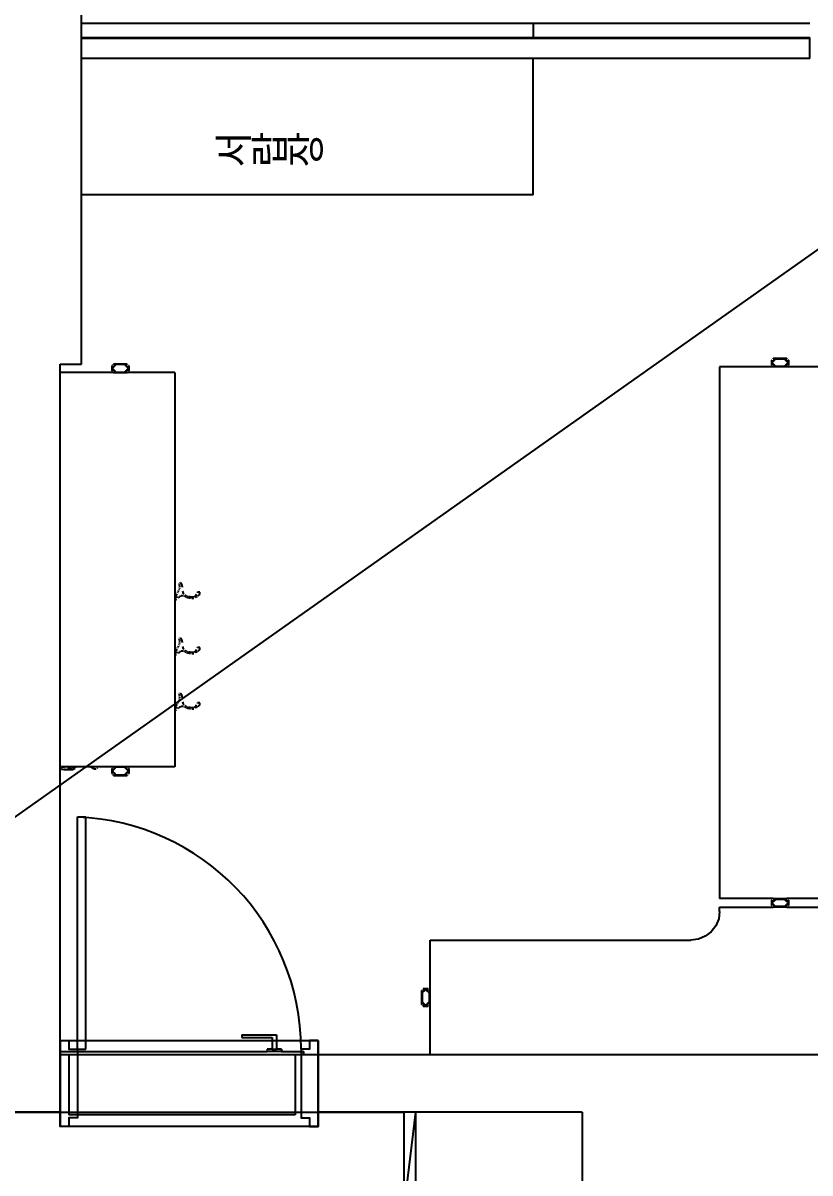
# Model space of a CAD drawing. Header units: millimetres. Extents: x -41292 to 298682, y -22072 to 33155.
# Drawn here: x 33915 to 36660, y -7032 to -3019 of the extents above; entities that cross this region are included whole.
import ezdxf

# ---------------------------------------------------------------- set-up
doc = ezdxf.new("R2010")
doc.units = ezdxf.units.MM
for name, color, linetype in [('0-ELC TEXT', 7, 'Continuous'), ('가구', 8, 'Continuous'), ('벽1', 2, 'Continuous'), ('창호', 4, 'Continuous'), ('틀', 8, 'Continuous')]:
    doc.layers.add(name, color=color, linetype=linetype)
doc.styles.add('코레일둥고', font='@Microsoft JhengHei Light.ttf')

# ---------------------------------------------------------------- blocks, each defined once
blk = doc.blocks.new('rmfnasesx')
for p, q in [((61582.9, 12493), (61582.9, 12693)), ((61582.9, 12493), (63157.9, 12493)), ((61582.9, 12443), (61582.9, 12493)), ((63157.9, 12493), (63157.9, 12443)), ((63157.9, 12493), (64122.9, 12493)), ((61582.9, 12440), (61582.9, 12443)), ((61582.9, 12443), (63157.9, 12443)), ((61582.9, 12440), (64122.9, 12440)), ((61582.9, 12368.7), (61582.9, 12440)), ((63157.9, 12443), (64122.9, 12443)), ((64122.9, 12440), (64122.9, 12443)), ((64122.9, 12368.7), (64122.9, 12440)), ((61582.9, 11893), (61582.9, 12368.7)), ((63157.9, 12368.7), (61582.9, 12368.7)), ((64122.9, 12368.7), (63157.9, 12368.7)), ((63157.9, 11893), (63157.9, 12368.7)), ((63157.9, 11893), (61582.9, 11893)), ((61582.9, 11303), (61582.9, 11893)), ((63988.2, 11317), (63990.2, 11317)), ((63988.2, 11317), (63988.2, 11299)), ((63990.2, 11317), (63990.2, 11311)), ((63992.2, 11311), (64000.2, 11319)), ((64001.2, 11319), (63992.2, 11310)), ((63994.2, 11323), (63994.2, 11321)), ((63994.2, 11323), (64042.2, 11323)), ((63994.2, 11321), (64000.2, 11321)), ((64000.2, 11321), (64000.2, 11319)), ((64001.2, 11319), (64001.2, 11321)), ((64001.2, 11321), (64035.2, 11321)), ((64035.2, 11321), (64035.2, 11319)), ((64035.2, 11319), (64044.2, 11310)), ((64036.2, 11319), (64036.2, 11321)), ((64036.2, 11321), (64042.2, 11321)), ((64044.2, 11311), (64036.2, 11319)), ((64042.2, 11321), (64042.2, 11323)), ((64048.2, 11317), (64046.2, 11317)), ((64046.2, 11317), (64046.2, 11311)), ((64048.2, 11317), (64048.2, 11299)), ((61507.9, 11303), (61582.9, 11303)), ((61507.9, 11273), (61507.9, 11303)), ((61690.2, 11297), (61688.2, 11297)), ((61688.2, 11297), (61688.2, 11279)), ((61688.2, 11279), (61690.2, 11279)), ((61690.2, 11291), (61690.2, 11297)), ((61692.2, 11291), (61690.2, 11291)), ((61690.2, 11290), (61690.2, 11291)), ((61690.2, 11290), (61692.2, 11290)), ((61690.2, 11286), (61690.2, 11290)), ((61692.2, 11286), (61690.2, 11286)), ((61690.2, 11285), (61692.2, 11285)), ((61690.2, 11279), (61690.2, 11285)), ((61700.2, 11299), (61692.2, 11291)), ((61692.2, 11290), (61701.2, 11299)), ((61701.2, 11277), (61692.2, 11286)), ((61692.2, 11285), (61700.2, 11277)), ((61742.2, 11303), (61694.2, 11303)), ((61694.2, 11301), (61694.2, 11303)), ((61700.2, 11301), (61694.2, 11301)), ((61700.2, 11301), (61700.2, 11299)), ((61700.2, 11275), (61700.2, 11277)), ((61701.2, 11299), (61701.2, 11301)), ((61735.2, 11301), (61701.2, 11301)), ((61701.2, 11277), (61701.2, 11275)), ((61735.2, 11301), (61735.2, 11299)), ((61744.2, 11290), (61735.2, 11299)), ((61735.2, 11277), (61744.2, 11286)), ((61735.2, 11275), (61735.2, 11277)), ((61736.2, 11299), (61736.2, 11301)), ((61742.2, 11301), (61736.2, 11301)), ((61744.2, 11291), (61736.2, 11299)), ((61744.2, 11285), (61736.2, 11277)), ((61736.2, 11277), (61736.2, 11275)), ((61742.2, 11303), (61742.2, 11301)), ((61744.2, 11291), (61746.2, 11291)), ((61746.2, 11290), (61744.2, 11290)), ((61744.2, 11286), (61746.2, 11286)), ((61746.2, 11285), (61744.2, 11285)), ((61746.2, 11291), (61746.2, 11297)), ((61746.2, 11297), (61748.2, 11297)), ((61746.2, 11286), (61746.2, 11290)), ((61746.2, 11279), (61746.2, 11285)), ((61748.2, 11279), (61746.2, 11279)), ((61748.2, 11279), (61748.2, 11297)), ((63994.2, 11293), (63807.9, 11293)), ((63807.9, 11293), (63807.9, 9438)), ((63990.2, 11299), (63988.2, 11299)), ((63990.2, 11311), (63992.2, 11311)), ((63990.2, 11310), (63990.2, 11306)), ((63992.2, 11310), (63990.2, 11310)), ((63990.2, 11306), (63990.2, 11305)), ((63990.2, 11306), (63992.2, 11306)), ((63990.2, 11305), (63990.2, 11299)), ((63992.2, 11305), (63990.2, 11305)), ((63992.2, 11306), (64001.2, 11297)), ((64000.2, 11297), (63992.2, 11305)), ((64000.2, 11295), (63994.2, 11295)), ((63994.2, 11295), (63994.2, 11293)), ((64042.2, 11293), (63994.2, 11293)), ((64000.2, 11295), (64000.2, 11297)), ((64001.2, 11297), (64001.2, 11295)), ((64035.2, 11295), (64001.2, 11295)), ((64044.2, 11306), (64035.2, 11297)), ((64035.2, 11295), (64035.2, 11297)), ((64044.2, 11305), (64036.2, 11297)), ((64036.2, 11297), (64036.2, 11295)), ((64042.2, 11295), (64036.2, 11295)), ((64042.2, 11293), (64042.2, 11295)), ((64207.9, 11293), (64042.2, 11293)), ((64046.2, 11311), (64044.2, 11311)), ((64044.2, 11310), (64046.2, 11310)), ((64046.2, 11306), (64044.2, 11306)), ((64044.2, 11305), (64046.2, 11305)), ((64046.2, 11310), (64046.2, 11306)), ((64046.2, 11305), (64046.2, 11299)), ((64046.2, 11299), (64048.2, 11299)), ((61694.2, 11273), (61507.9, 11273)), ((61507.9, 9898), (61507.9, 11273)), ((61694.2, 11273), (61694.2, 11275)), ((61694.2, 11275), (61700.2, 11275)), ((61694.2, 11273), (61742.2, 11273)), ((61701.2, 11275), (61735.2, 11275)), ((61736.2, 11275), (61742.2, 11275)), ((61742.2, 11275), (61742.2, 11273)), ((61907.9, 11273), (61742.2, 11273)), ((61907.9, 11273), (61907.9, 10490.1)), ((61920.5, 10512.8), (61918.5, 10508.7)), ((61922.5, 10518), (61921.3, 10514.7)), ((61923.4, 10536.7), (61921.6, 10535.5)), ((61921.6, 10535.5), (61922.3, 10533.5)), ((61922.9, 10519), (61922.7, 10518.5)), ((61922.8, 10532.4), (61923.9, 10529.7)), ((61923.4, 10520.3), (61923, 10519.5)), ((61923.7, 10522.6), (61923.4, 10520.3)), ((61924.2, 10537.3), (61923.9, 10537.1)), ((61924.4, 10527.5), (61923.9, 10524.1)), ((61924.5, 10528.1), (61924.4, 10527.7)), ((61927.9, 10539.8), (61925.3, 10538)), ((61932.6, 10533.5), (61927.9, 10539.8)), ((61934.5, 10525.8), (61932.6, 10533.5)), ((61934.6, 10524.7), (61934.5, 10525.8)), ((61907.9, 10489.5), (61911.8, 10491.2)), ((61907.9, 10490.1), (61908.7, 10490.7)), ((61908.7, 10490.7), (61907.9, 10489.5)), ((61910.2, 10490.1), (61907.9, 10489.1)), ((61907.9, 10490.1), (61907.9, 10489.5)), ((61907.9, 10489.5), (61907.9, 10489.1)), ((61907.9, 10489.1), (61907.9, 10487.9)), ((61907.9, 10487.9), (61912.6, 10487.6)), ((61907.9, 10487.9), (61907.9, 10475.4)), ((61907.9, 10475.4), (61910.3, 10478)), ((61907.9, 10475.4), (61907.9, 10297.1)), ((61910.2, 10493), (61908.7, 10490.7)), ((61908.7, 10490.7), (61909.1, 10491)), ((61909.1, 10491), (61911.8, 10491.2)), ((61910.6, 10493.6), (61910.2, 10493)), ((61911.8, 10491.2), (61910.2, 10490.1)), ((61915.8, 10489.2), (61910.2, 10490.1)), ((61910.2, 10490.1), (61912.6, 10487.6)), ((61915, 10501.8), (61911.2, 10494.9)), ((61911.8, 10491.2), (61915.8, 10489.2)), ((61912.5, 10480.6), (61912.9, 10481.1)), ((61912.9, 10481.1), (61914, 10482.1)), ((61917.6, 10506.7), (61916.3, 10504.3)), ((61917.7, 10506.9), (61917.6, 10506.7)), ((61919.5, 10487.3), (61920.7, 10488.5)), ((61921.3, 10489), (61924.3, 10491.9)), ((61924.3, 10491.9), (61925.3, 10492.5)), ((61925.9, 10492.9), (61928.4, 10494.3)), ((61929.7, 10495.1), (61931.1, 10495.9)), ((61931.1, 10495.9), (61933, 10495.7)), ((61934.3, 10495.6), (61937.2, 10495.4)), ((61938.1, 10502.6), (61935.9, 10510.1)), ((61937.3, 10495.4), (61938, 10495.3)), ((61938.9, 10501.5), (61938.1, 10502.6)), ((61940.2, 10499.9), (61939, 10501.4)), ((61940.4, 10494.4), (61944.2, 10492.4)), ((61942.9, 10496.4), (61942.6, 10496.7)), ((61943.5, 10496), (61942.9, 10496.4)), ((61948.7, 10493.2), (61944, 10495.7)), ((61944.3, 10492.3), (61945.6, 10491.6)), ((61945.6, 10491.6), (61948.4, 10490.5)), ((61949.9, 10489.9), (61950, 10489.8)), ((61950.3, 10489.7), (61952.8, 10488.7)), ((61953.5, 10491.8), (61951.6, 10492.2)), ((61952.8, 10488.7), (61953.9, 10488.5)), ((61954.4, 10488.4), (61955, 10488.4)), ((61954.6, 10491.6), (61954.5, 10491.6)), ((61959.7, 10490.5), (61955.8, 10491.3)), ((61955.8, 10488.2), (61956.5, 10488.1)), ((61957, 10488), (61957.4, 10488)), ((61958.4, 10487.8), (61960.6, 10487.4)), ((61962.6, 10489.9), (61959.8, 10490.5)), ((61960.7, 10487.4), (61962.2, 10487.2)), ((61965.1, 10489.4), (61963.9, 10489.7)), ((61964.4, 10486.8), (61965, 10486.7)), ((61968.1, 10489.4), (61965.1, 10489.4)), ((61967.2, 10486.4), (61968.1, 10486.2)), ((61968.1, 10486.2), (61970.5, 10486.4)), ((61972.9, 10489.3), (61968.6, 10489.3)), ((61971.3, 10486.4), (61974.6, 10486.6)), ((61976.9, 10491.5), (61974.4, 10490.1)), ((61979.8, 10493.2), (61977.4, 10491.8)), ((61979.3, 10489.4), (61981.8, 10491.4)), ((61982.5, 10499.8), (61979.8, 10493.2)), ((61981.8, 10491.4), (61984.4, 10492.4)), ((61983.4, 10501.4), (61983.3, 10501.2)), ((61987.1, 10507), (61985.4, 10504.4)), ((61985.5, 10492.9), (61987.3, 10493.6)), ((61989.3, 10507), (61987.1, 10507)), ((61989.1, 10494.4), (61991.3, 10496.3)), ((61994.9, 10506.9), (61989.3, 10507)), ((61991.7, 10496.6), (61994.8, 10499.2)), ((61994.8, 10499.2), (61994.9, 10506.9)), ((61917.6, 10313.7), (61916.3, 10311.3)), ((61917.7, 10313.9), (61917.6, 10313.7)), ((61920.5, 10319.8), (61918.5, 10315.7)), ((61922.5, 10325), (61921.3, 10321.7)), ((61923.4, 10343.7), (61921.6, 10342.5)), ((61921.6, 10342.5), (61922.3, 10340.5)), ((61922.9, 10326), (61922.7, 10325.5)), ((61922.8, 10339.4), (61923.9, 10336.7)), ((61923.4, 10327.3), (61923, 10326.5)), ((61923.7, 10329.6), (61923.4, 10327.3)), ((61924.2, 10344.3), (61923.9, 10344.1)), ((61924.4, 10334.5), (61923.9, 10331.1)), ((61924.5, 10335.1), (61924.4, 10334.7)), ((61927.9, 10346.8), (61925.3, 10345)), ((61932.6, 10340.5), (61927.9, 10346.8)), ((61934.5, 10332.8), (61932.6, 10340.5)), ((61934.6, 10331.7), (61934.5, 10332.8)), ((61938.1, 10309.6), (61935.9, 10317.1)), ((61987.1, 10314), (61985.4, 10311.4)), ((61989.3, 10314), (61987.1, 10314)), ((61994.9, 10313.9), (61989.3, 10314)), ((61994.8, 10306.2), (61994.9, 10313.9)), ((61907.9, 10296.5), (61911.8, 10298.2)), ((61907.9, 10297.1), (61908.7, 10297.7)), ((61908.7, 10297.7), (61907.9, 10296.5)), ((61910.2, 10297.1), (61907.9, 10296.1)), ((61907.9, 10297.1), (61907.9, 10296.5)), ((61907.9, 10296.5), (61907.9, 10296.1)), ((61907.9, 10296.1), (61907.9, 10294.9)), ((61907.9, 10294.9), (61912.6, 10294.6)), ((61907.9, 10294.9), (61907.9, 10282.4)), ((61907.9, 10282.4), (61910.3, 10285)), ((61907.9, 10282.4), (61907.9, 10104.1)), ((61910.2, 10300), (61908.7, 10297.7)), ((61908.7, 10297.7), (61909.1, 10298)), ((61909.1, 10298), (61911.8, 10298.2)), ((61910.6, 10300.6), (61910.2, 10300)), ((61911.8, 10298.2), (61910.2, 10297.1)), ((61915.8, 10296.2), (61910.2, 10297.1)), ((61910.2, 10297.1), (61912.6, 10294.6)), ((61915, 10308.8), (61911.2, 10301.9)), ((61911.8, 10298.2), (61915.8, 10296.2)), ((61912.5, 10287.6), (61912.9, 10288.1)), ((61912.9, 10288.1), (61914, 10289.1)), ((61919.5, 10294.3), (61920.7, 10295.5)), ((61921.3, 10296), (61924.3, 10298.9)), ((61924.3, 10298.9), (61925.3, 10299.5)), ((61925.9, 10299.9), (61928.4, 10301.3)), ((61929.7, 10302.1), (61931.1, 10302.9)), ((61931.1, 10302.9), (61933, 10302.7)), ((61934.3, 10302.6), (61937.2, 10302.4)), ((61937.3, 10302.4), (61938, 10302.3)), ((61938.9, 10308.5), (61938.1, 10309.6)), ((61940.2, 10306.9), (61939, 10308.4)), ((61940.4, 10301.4), (61944.2, 10299.4)), ((61942.9, 10303.4), (61942.6, 10303.7)), ((61943.5, 10303), (61942.9, 10303.4)), ((61948.7, 10300.2), (61944, 10302.7)), ((61944.3, 10299.3), (61945.6, 10298.6)), ((61945.6, 10298.6), (61948.4, 10297.5)), ((61949.9, 10296.9), (61950, 10296.8)), ((61950.3, 10296.7), (61952.8, 10295.7)), ((61953.5, 10298.8), (61951.6, 10299.2)), ((61952.8, 10295.7), (61953.9, 10295.5)), ((61954.4, 10295.4), (61955, 10295.4)), ((61954.6, 10298.6), (61954.5, 10298.6)), ((61959.7, 10297.5), (61955.8, 10298.3)), ((61955.8, 10295.2), (61956.5, 10295.1)), ((61957, 10295), (61957.4, 10295)), ((61958.4, 10294.8), (61960.6, 10294.4)), ((61962.6, 10296.9), (61959.8, 10297.5)), ((61960.7, 10294.4), (61962.2, 10294.2)), ((61965.1, 10296.4), (61963.9, 10296.7)), ((61964.4, 10293.8), (61965, 10293.7)), ((61968.1, 10296.4), (61965.1, 10296.4)), ((61967.2, 10293.4), (61968.1, 10293.2)), ((61968.1, 10293.2), (61970.5, 10293.4)), ((61972.9, 10296.3), (61968.6, 10296.3)), ((61971.3, 10293.4), (61974.6, 10293.6)), ((61976.9, 10298.5), (61974.4, 10297.1)), ((61979.8, 10300.2), (61977.4, 10298.8)), ((61979.3, 10296.4), (61981.8, 10298.4)), ((61982.5, 10306.8), (61979.8, 10300.2)), ((61981.8, 10298.4), (61984.4, 10299.4)), ((61983.4, 10308.4), (61983.3, 10308.2)), ((61985.5, 10299.9), (61987.3, 10300.6)), ((61989.1, 10301.4), (61991.3, 10303.3)), ((61991.7, 10303.6), (61994.8, 10306.2)), ((61927.9, 10153.8), (61925.3, 10152)), ((61932.6, 10147.5), (61927.9, 10153.8)), ((61915, 10115.8), (61911.2, 10108.9)), ((61917.6, 10120.7), (61916.3, 10118.3)), ((61917.7, 10120.9), (61917.6, 10120.7)), ((61920.5, 10126.8), (61918.5, 10122.7)), ((61922.5, 10132), (61921.3, 10128.7)), ((61923.4, 10150.7), (61921.6, 10149.5)), ((61921.6, 10149.5), (61922.3, 10147.5)), ((61922.9, 10133), (61922.7, 10132.5)), ((61922.8, 10146.4), (61923.9, 10143.7)), ((61923.4, 10134.3), (61923, 10133.5)), ((61923.7, 10136.6), (61923.4, 10134.3)), ((61924.2, 10151.3), (61923.9, 10151.1)), ((61924.4, 10141.5), (61923.9, 10138.1)), ((61924.5, 10142.1), (61924.4, 10141.7)), ((61934.5, 10139.8), (61932.6, 10147.5)), ((61934.6, 10138.7), (61934.5, 10139.8)), ((61938.1, 10116.6), (61935.9, 10124.1)), ((61938.9, 10115.5), (61938.1, 10116.6)), ((61940.2, 10113.9), (61939, 10115.4)), ((61982.5, 10113.8), (61979.8, 10107.2)), ((61983.4, 10115.4), (61983.3, 10115.2)), ((61987.1, 10121), (61985.4, 10118.4)), ((61989.3, 10121), (61987.1, 10121)), ((61994.9, 10120.9), (61989.3, 10121)), ((61991.7, 10110.6), (61994.8, 10113.2)), ((61994.8, 10113.2), (61994.9, 10120.9)), ((61907.9, 10103.5), (61911.8, 10105.2)), ((61907.9, 10104.1), (61908.7, 10104.7)), ((61908.7, 10104.7), (61907.9, 10103.5)), ((61910.2, 10104.1), (61907.9, 10103.1)), ((61907.9, 10104.1), (61907.9, 10103.5)), ((61907.9, 10103.5), (61907.9, 10103.1)), ((61907.9, 10103.1), (61907.9, 10101.9)), ((61907.9, 10101.9), (61912.6, 10101.6)), ((61907.9, 10101.9), (61907.9, 10089.4)), ((61907.9, 10089.4), (61910.3, 10092)), ((61907.9, 10089.4), (61907.9, 9898)), ((61910.2, 10107), (61908.7, 10104.7)), ((61908.7, 10104.7), (61909.1, 10105)), ((61909.1, 10105), (61911.8, 10105.2)), ((61910.6, 10107.6), (61910.2, 10107)), ((61911.8, 10105.2), (61910.2, 10104.1)), ((61915.8, 10103.2), (61910.2, 10104.1)), ((61910.2, 10104.1), (61912.6, 10101.6)), ((61911.8, 10105.2), (61915.8, 10103.2)), ((61912.5, 10094.6), (61912.9, 10095.1)), ((61912.9, 10095.1), (61914, 10096.1)), ((61919.5, 10101.3), (61920.7, 10102.5)), ((61921.3, 10103), (61924.3, 10105.9)), ((61924.3, 10105.9), (61925.3, 10106.5)), ((61925.9, 10106.9), (61928.4, 10108.3)), ((61929.7, 10109.1), (61931.1, 10109.9)), ((61931.1, 10109.9), (61933, 10109.7)), ((61934.3, 10109.6), (61937.2, 10109.4)), ((61937.3, 10109.4), (61938, 10109.3)), ((61940.4, 10108.4), (61944.2, 10106.4)), ((61942.9, 10110.4), (61942.6, 10110.7)), ((61943.5, 10110), (61942.9, 10110.4)), ((61948.7, 10107.2), (61944, 10109.7)), ((61944.3, 10106.3), (61945.6, 10105.6)), ((61945.6, 10105.6), (61948.4, 10104.5)), ((61949.9, 10103.9), (61950, 10103.8)), ((61950.3, 10103.7), (61952.8, 10102.7)), ((61953.5, 10105.8), (61951.6, 10106.2)), ((61952.8, 10102.7), (61953.9, 10102.5)), ((61954.4, 10102.4), (61955, 10102.4)), ((61954.6, 10105.6), (61954.5, 10105.6)), ((61959.7, 10104.5), (61955.8, 10105.3)), ((61955.8, 10102.2), (61956.5, 10102.1)), ((61957, 10102), (61957.4, 10102)), ((61958.4, 10101.8), (61960.6, 10101.4)), ((61962.6, 10103.9), (61959.8, 10104.5)), ((61960.7, 10101.4), (61962.2, 10101.2)), ((61965.1, 10103.4), (61963.9, 10103.7)), ((61964.4, 10100.8), (61965, 10100.7)), ((61968.1, 10103.4), (61965.1, 10103.4)), ((61967.2, 10100.4), (61968.1, 10100.2)), ((61968.1, 10100.2), (61970.5, 10100.4)), ((61972.9, 10103.3), (61968.6, 10103.3)), ((61971.3, 10100.4), (61974.6, 10100.6)), ((61976.9, 10105.5), (61974.4, 10104.1)), ((61979.8, 10107.2), (61977.4, 10105.8)), ((61979.3, 10103.4), (61981.8, 10105.4)), ((61981.8, 10105.4), (61984.4, 10106.4)), ((61985.5, 10106.9), (61987.3, 10107.6)), ((61989.1, 10108.4), (61991.3, 10110.3)), ((61518.4, 9898), (61507.9, 9898)), ((61507.9, 9898), (61507.9, 9895.8)), ((61507.9, 9895.8), (61513.1, 9890.1)), ((61507.9, 8905), (61507.9, 9895.8)), ((61513.1, 9890.1), (61520.6, 9887.9)), ((61518.6, 9897.1), (61518.4, 9898)), ((61557.2, 9898), (61518.4, 9898)), ((61519.8, 9893), (61518.7, 9896.9)), ((61520.6, 9887.9), (61551.9, 9888.5)), ((61525.1, 9891.4), (61524.4, 9891.6)), ((61535.1, 9890.7), (61533.5, 9890.7)), ((61544, 9891.2), (61535.1, 9890.7)), ((61548.8, 9891.4), (61545.3, 9891.2)), ((61555.5, 9894.5), (61550.9, 9891.6)), ((61551.9, 9888.5), (61552.8, 9889)), ((61553.4, 9889.2), (61558.9, 9891.9)), ((61557.4, 9895.7), (61555.8, 9894.7)), ((61557.2, 9898), (61557.3, 9896.7)), ((61614.1, 9898), (61557.2, 9898)), ((61557.3, 9896.6), (61557.4, 9895.7)), ((61559.8, 9893), (61561.7, 9895.2)), ((61561.9, 9895.4), (61563.8, 9897.6)), ((61614.1, 9898), (61614.6, 9897.7)), ((61694.2, 9898), (61614.1, 9898)), ((61614.6, 9897.7), (61615, 9897.4)), ((61616.1, 9896.7), (61621.1, 9893.6)), ((61621.1, 9893.6), (61625.2, 9891.9)), ((61625.5, 9891.7), (61628.3, 9890.6)), ((61628.3, 9890.6), (61633.6, 9890.7)), ((61638.2, 9893.4), (61639.4, 9894.7)), ((61690.2, 9892), (61688.2, 9892)), ((61688.2, 9892), (61688.2, 9874)), ((61688.2, 9874), (61690.2, 9874)), ((61690.2, 9886), (61690.2, 9892)), ((61692.2, 9886), (61690.2, 9886)), ((61690.2, 9885), (61690.2, 9886)), ((61690.2, 9885), (61692.2, 9885)), ((61690.2, 9881), (61690.2, 9885)), ((61692.2, 9881), (61690.2, 9881)), ((61690.2, 9880), (61692.2, 9880)), ((61690.2, 9874), (61690.2, 9880)), ((61700.2, 9894), (61692.2, 9886)), ((61692.2, 9885), (61701.2, 9894)), ((61701.2, 9872), (61692.2, 9881)), ((61692.2, 9880), (61700.2, 9872)), ((61694.2, 9896), (61694.2, 9898)), ((61742.2, 9898), (61694.2, 9898)), ((61700.2, 9896), (61694.2, 9896)), ((61700.2, 9896), (61700.2, 9894)), ((61700.2, 9870), (61700.2, 9872)), ((61701.2, 9894), (61701.2, 9896)), ((61735.2, 9896), (61701.2, 9896)), ((61701.2, 9872), (61701.2, 9870)), ((61735.2, 9896), (61735.2, 9894)), ((61744.2, 9885), (61735.2, 9894)), ((61735.2, 9872), (61744.2, 9881)), ((61735.2, 9870), (61735.2, 9872)), ((61736.2, 9894), (61736.2, 9896)), ((61742.2, 9896), (61736.2, 9896)), ((61744.2, 9886), (61736.2, 9894)), ((61744.2, 9880), (61736.2, 9872)), ((61736.2, 9872), (61736.2, 9870)), ((61742.2, 9898), (61742.2, 9896)), ((61907.9, 9898), (61742.2, 9898)), ((61744.2, 9886), (61746.2, 9886)), ((61746.2, 9885), (61744.2, 9885)), ((61744.2, 9881), (61746.2, 9881)), ((61746.2, 9880), (61744.2, 9880)), ((61746.2, 9886), (61746.2, 9892)), ((61746.2, 9892), (61748.2, 9892)), ((61746.2, 9881), (61746.2, 9885)), ((61746.2, 9874), (61746.2, 9880)), ((61748.2, 9874), (61746.2, 9874)), ((61748.2, 9874), (61748.2, 9892)), ((61694.2, 9868), (61694.2, 9870)), ((61694.2, 9870), (61700.2, 9870)), ((61694.2, 9868), (61742.2, 9868)), ((61701.2, 9870), (61735.2, 9870)), ((61736.2, 9870), (61742.2, 9870)), ((61742.2, 9870), (61742.2, 9868)), ((63994.2, 9438), (63807.9, 9438)), ((63988.2, 9432), (63990.2, 9432)), ((63988.2, 9432), (63988.2, 9414)), ((63990.2, 9432), (63990.2, 9426)), ((63992.2, 9426), (64000.2, 9434)), ((64001.2, 9434), (63992.2, 9425)), ((63994.2, 9438), (63994.2, 9436)), ((63994.2, 9438), (64042.2, 9438)), ((63994.2, 9436), (64000.2, 9436)), ((64000.2, 9436), (64000.2, 9434)), ((64001.2, 9434), (64001.2, 9436)), ((64001.2, 9436), (64035.2, 9436)), ((64035.2, 9436), (64035.2, 9434)), ((64035.2, 9434), (64044.2, 9425)), ((64036.2, 9434), (64036.2, 9436)), ((64036.2, 9436), (64042.2, 9436)), ((64044.2, 9426), (64036.2, 9434)), ((64042.2, 9436), (64042.2, 9438)), ((64207.9, 9438), (64042.2, 9438)), ((64048.2, 9432), (64046.2, 9432)), ((64046.2, 9432), (64046.2, 9426)), ((64048.2, 9432), (64048.2, 9414)), ((63807.9, 9393), (63804.5, 9367.1)), ((63807.9, 9393), (63807.9, 9408)), ((63807.9, 9408), (63994.2, 9408)), ((63990.2, 9414), (63988.2, 9414)), ((63990.2, 9426), (63992.2, 9426)), ((63990.2, 9425), (63990.2, 9421)), ((63992.2, 9425), (63990.2, 9425)), ((63990.2, 9421), (63990.2, 9420)), ((63990.2, 9421), (63992.2, 9421)), ((63990.2, 9420), (63990.2, 9414)), ((63992.2, 9420), (63990.2, 9420)), ((63992.2, 9421), (64001.2, 9412)), ((64000.2, 9412), (63992.2, 9420)), ((64000.2, 9410), (63994.2, 9410)), ((63994.2, 9410), (63994.2, 9408)), ((64042.2, 9408), (63994.2, 9408)), ((64000.2, 9410), (64000.2, 9412)), ((64001.2, 9412), (64001.2, 9410)), ((64035.2, 9410), (64001.2, 9410)), ((64044.2, 9421), (64035.2, 9412)), ((64035.2, 9410), (64035.2, 9412)), ((64044.2, 9420), (64036.2, 9412)), ((64036.2, 9412), (64036.2, 9410)), ((64042.2, 9410), (64036.2, 9410)), ((64042.2, 9408), (64042.2, 9410)), ((64042.2, 9408), (64207.9, 9408)), ((64046.2, 9426), (64044.2, 9426)), ((64044.2, 9425), (64046.2, 9425)), ((64046.2, 9421), (64044.2, 9421)), ((64044.2, 9420), (64046.2, 9420)), ((64046.2, 9425), (64046.2, 9421)), ((64046.2, 9420), (64046.2, 9414)), ((64046.2, 9414), (64048.2, 9414)), ((63804.5, 9367.1), (63794.5, 9343)), ((63778.7, 9322.3), (63757.9, 9306.4)), ((63794.5, 9343), (63778.7, 9322.3)), ((62797.9, 9293), (63707.9, 9293)), ((62797.9, 9117), (62797.9, 9293)), ((63733.8, 9296.4), (63707.9, 9293)), ((63757.9, 9306.4), (63733.8, 9296.4)), ((62767.9, 9117), (62767.9, 9069)), ((62767.9, 9117), (62769.9, 9117)), ((62769.9, 9117), (62769.9, 9111)), ((62769.9, 9111), (62771.9, 9111)), ((62771.9, 9110), (62769.9, 9110)), ((62769.9, 9110), (62769.9, 9076)), ((62779.9, 9119), (62771.9, 9111)), ((62771.9, 9110), (62780.9, 9119)), ((62773.9, 9123), (62773.9, 9121)), ((62791.9, 9123), (62773.9, 9123)), ((62773.9, 9121), (62779.9, 9121)), ((62779.9, 9121), (62779.9, 9119)), ((62780.9, 9121), (62784.9, 9121)), ((62780.9, 9119), (62780.9, 9121)), ((62784.9, 9121), (62784.9, 9119)), ((62784.9, 9121), (62785.9, 9121)), ((62784.9, 9119), (62793.9, 9110)), ((62785.9, 9121), (62791.9, 9121)), ((62785.9, 9119), (62785.9, 9121)), ((62793.9, 9111), (62785.9, 9119)), ((62791.9, 9121), (62791.9, 9123)), ((62795.9, 9111), (62793.9, 9111)), ((62793.9, 9110), (62795.9, 9110)), ((62795.9, 9111), (62795.9, 9117)), ((62795.9, 9117), (62797.9, 9117)), ((62795.9, 9076), (62795.9, 9110)), ((62797.9, 9069), (62797.9, 9117)), ((62769.9, 9069), (62767.9, 9069)), ((62769.9, 9076), (62771.9, 9076)), ((62771.9, 9075), (62769.9, 9075)), ((62769.9, 9075), (62769.9, 9069)), ((62771.9, 9076), (62780.9, 9067)), ((62779.9, 9067), (62771.9, 9075)), ((62784.9, 9067), (62793.9, 9076)), ((62785.9, 9067), (62793.9, 9075)), ((62795.9, 9076), (62793.9, 9076)), ((62793.9, 9075), (62795.9, 9075)), ((62795.9, 9069), (62795.9, 9075)), ((62797.9, 9069), (62795.9, 9069)), ((62797.9, 8893), (62797.9, 9069)), ((62773.9, 9063), (62773.9, 9065)), ((62773.9, 9065), (62779.9, 9065)), ((62773.9, 9063), (62791.9, 9063)), ((62779.9, 9065), (62779.9, 9067)), ((62780.9, 9067), (62780.9, 9065)), ((62780.9, 9065), (62784.9, 9065)), ((62784.9, 9065), (62784.9, 9067)), ((62785.9, 9067), (62785.9, 9065)), ((62785.9, 9065), (62791.9, 9065)), ((62791.9, 9065), (62791.9, 9063)), ((62141, 8963), (62262.3, 8963)), ((62141, 8963), (62141, 8953)), ((62141, 8953), (62247.1, 8953)), ((62247.1, 8953), (62247.1, 8913)), ((62262.3, 8963), (62262.3, 8913)), ((62229.4, 8913), (62229.4, 8905)), ((62247.1, 8913), (62229.4, 8913)), ((62247.1, 8913), (62262.3, 8913)), ((62279.9, 8913), (62262.3, 8913)), ((62279.9, 8913), (62279.9, 8905)), ((61507.9, 8893), (61507.9, 8905)), ((61507.9, 8905), (62229.4, 8905)), ((61537.9, 8893), (61507.9, 8893)), ((61537.9, 8893), (61537.9, 8693)), ((62327.9, 8893), (61537.9, 8893)), ((62279.9, 8905), (62229.4, 8905)), ((62279.9, 8905), (62357.9, 8905)), ((62327.9, 8893), (62327.9, 8693)), ((62357.9, 8893), (62327.9, 8893)), ((62357.9, 8893), (62357.9, 8905)), ((62797.9, 8893), (62357.9, 8893)), ((64207.9, 8893), (62797.9, 8893)), ((61307.9, 8693), (61537.9, 8693)), ((61537.9, 8693), (61537.9, 8683)), ((61537.9, 8693), (62327.9, 8693)), ((62327.9, 8683), (61537.9, 8683)), ((62327.9, 8693), (62327.9, 8683)), ((62327.9, 8693), (62707.9, 8693)), ((63327.9, 8693), (62707.9, 8693)), ((62707.9, 7293), (62707.9, 8693)), ((63327.9, 8693), (63327.9, 7293))]:
    blk.add_line(p, q)

msp = doc.modelspace()

# ---------------------------------------------------------------- linework, layer by layer
msp.add_lwpolyline([(42289.27, 153.15), (21289.27, -14696.85)])
at = {"layer": '가구'}
for p in [(35209.67, -7444.42), (35284.67, -8219.42)]:
    msp.add_line(p, (35284.67, -6819.42), dxfattribs=at)
at = {"layer": '벽1'}
for p, q in [((34119.67, -4209.42), (34119.67, -3019.42)), ((34044.67, -4209.42), (34119.67, -4209.42)), ((34044.67, -6619.42), (34044.67, -4209.42)), ((34044.67, -6619.42), (34044.67, -6819.42)), ((36744.67, -6619.42), (34944.67, -6619.42)), ((34944.67, -6619.42), (34944.67, -6819.42)), ((34044.67, -6819.42), (33844.67, -6819.42)), ((34044.67, -6819.42), (33844.67, -6819.42)), ((35864.67, -6819.42), (34944.67, -6819.42)), ((35864.67, -6819.42), (34944.67, -6819.42)), ((35864.67, -6819.42), (35864.67, -8219.42))]:
    msp.add_line(p, q, dxfattribs=at)
at = {"layer": '창호'}
msp.add_arc((34074.67, -6599.42), 810, 0, 87.87745, dxfattribs=at)
at = {"layer": '틀'}
for p, q in [((34104.67, -6599.42), (34104.67, -5789.42)), ((34104.67, -5789.42), (34134.67, -5789.42)), ((34134.67, -6599.42), (34134.67, -5789.97)), ((34044.67, -6869.42), (34044.67, -6569.42)), ((34044.67, -6569.42), (34944.67, -6569.42)), ((34044.67, -6569.42), (34044.67, -6869.42)), ((34944.67, -6569.42), (34944.67, -6869.42)), ((34104.67, -6599.42), (34134.67, -6599.42)), ((34944.67, -6869.42), (34044.67, -6869.42))]:
    msp.add_line(p, q, dxfattribs=at)
for points in [[(34044.67, -6569.42), (34074.67, -6569.42), (34074.67, -6599.42), (34104.67, -6599.42), (34104.67, -6839.42), (34074.67, -6839.42), (34074.67, -6869.42), (34044.67, -6869.42), (34044.67, -6569.42)], [(34944.67, -6569.42), (34914.67, -6569.42), (34914.67, -6599.42), (34884.67, -6599.42), (34884.67, -6839.42), (34914.67, -6839.42), (34914.67, -6869.42), (34944.67, -6869.42), (34944.67, -6569.42)]]:
    msp.add_lwpolyline(points, dxfattribs=at)

# ---------------------------------------------------------------- block references
msp.add_blockref('rmfnasesx', (-27463.27, -15512.43))

# ---------------------------------------------------------------- texts
at = {"layer": '0-ELC TEXT', "style": '코레일둥고'}
msp.add_text('서랍장', height=100, dxfattribs=at).set_placement((34579.83, -3507.14))

doc.saveas('drawing.dxf')
